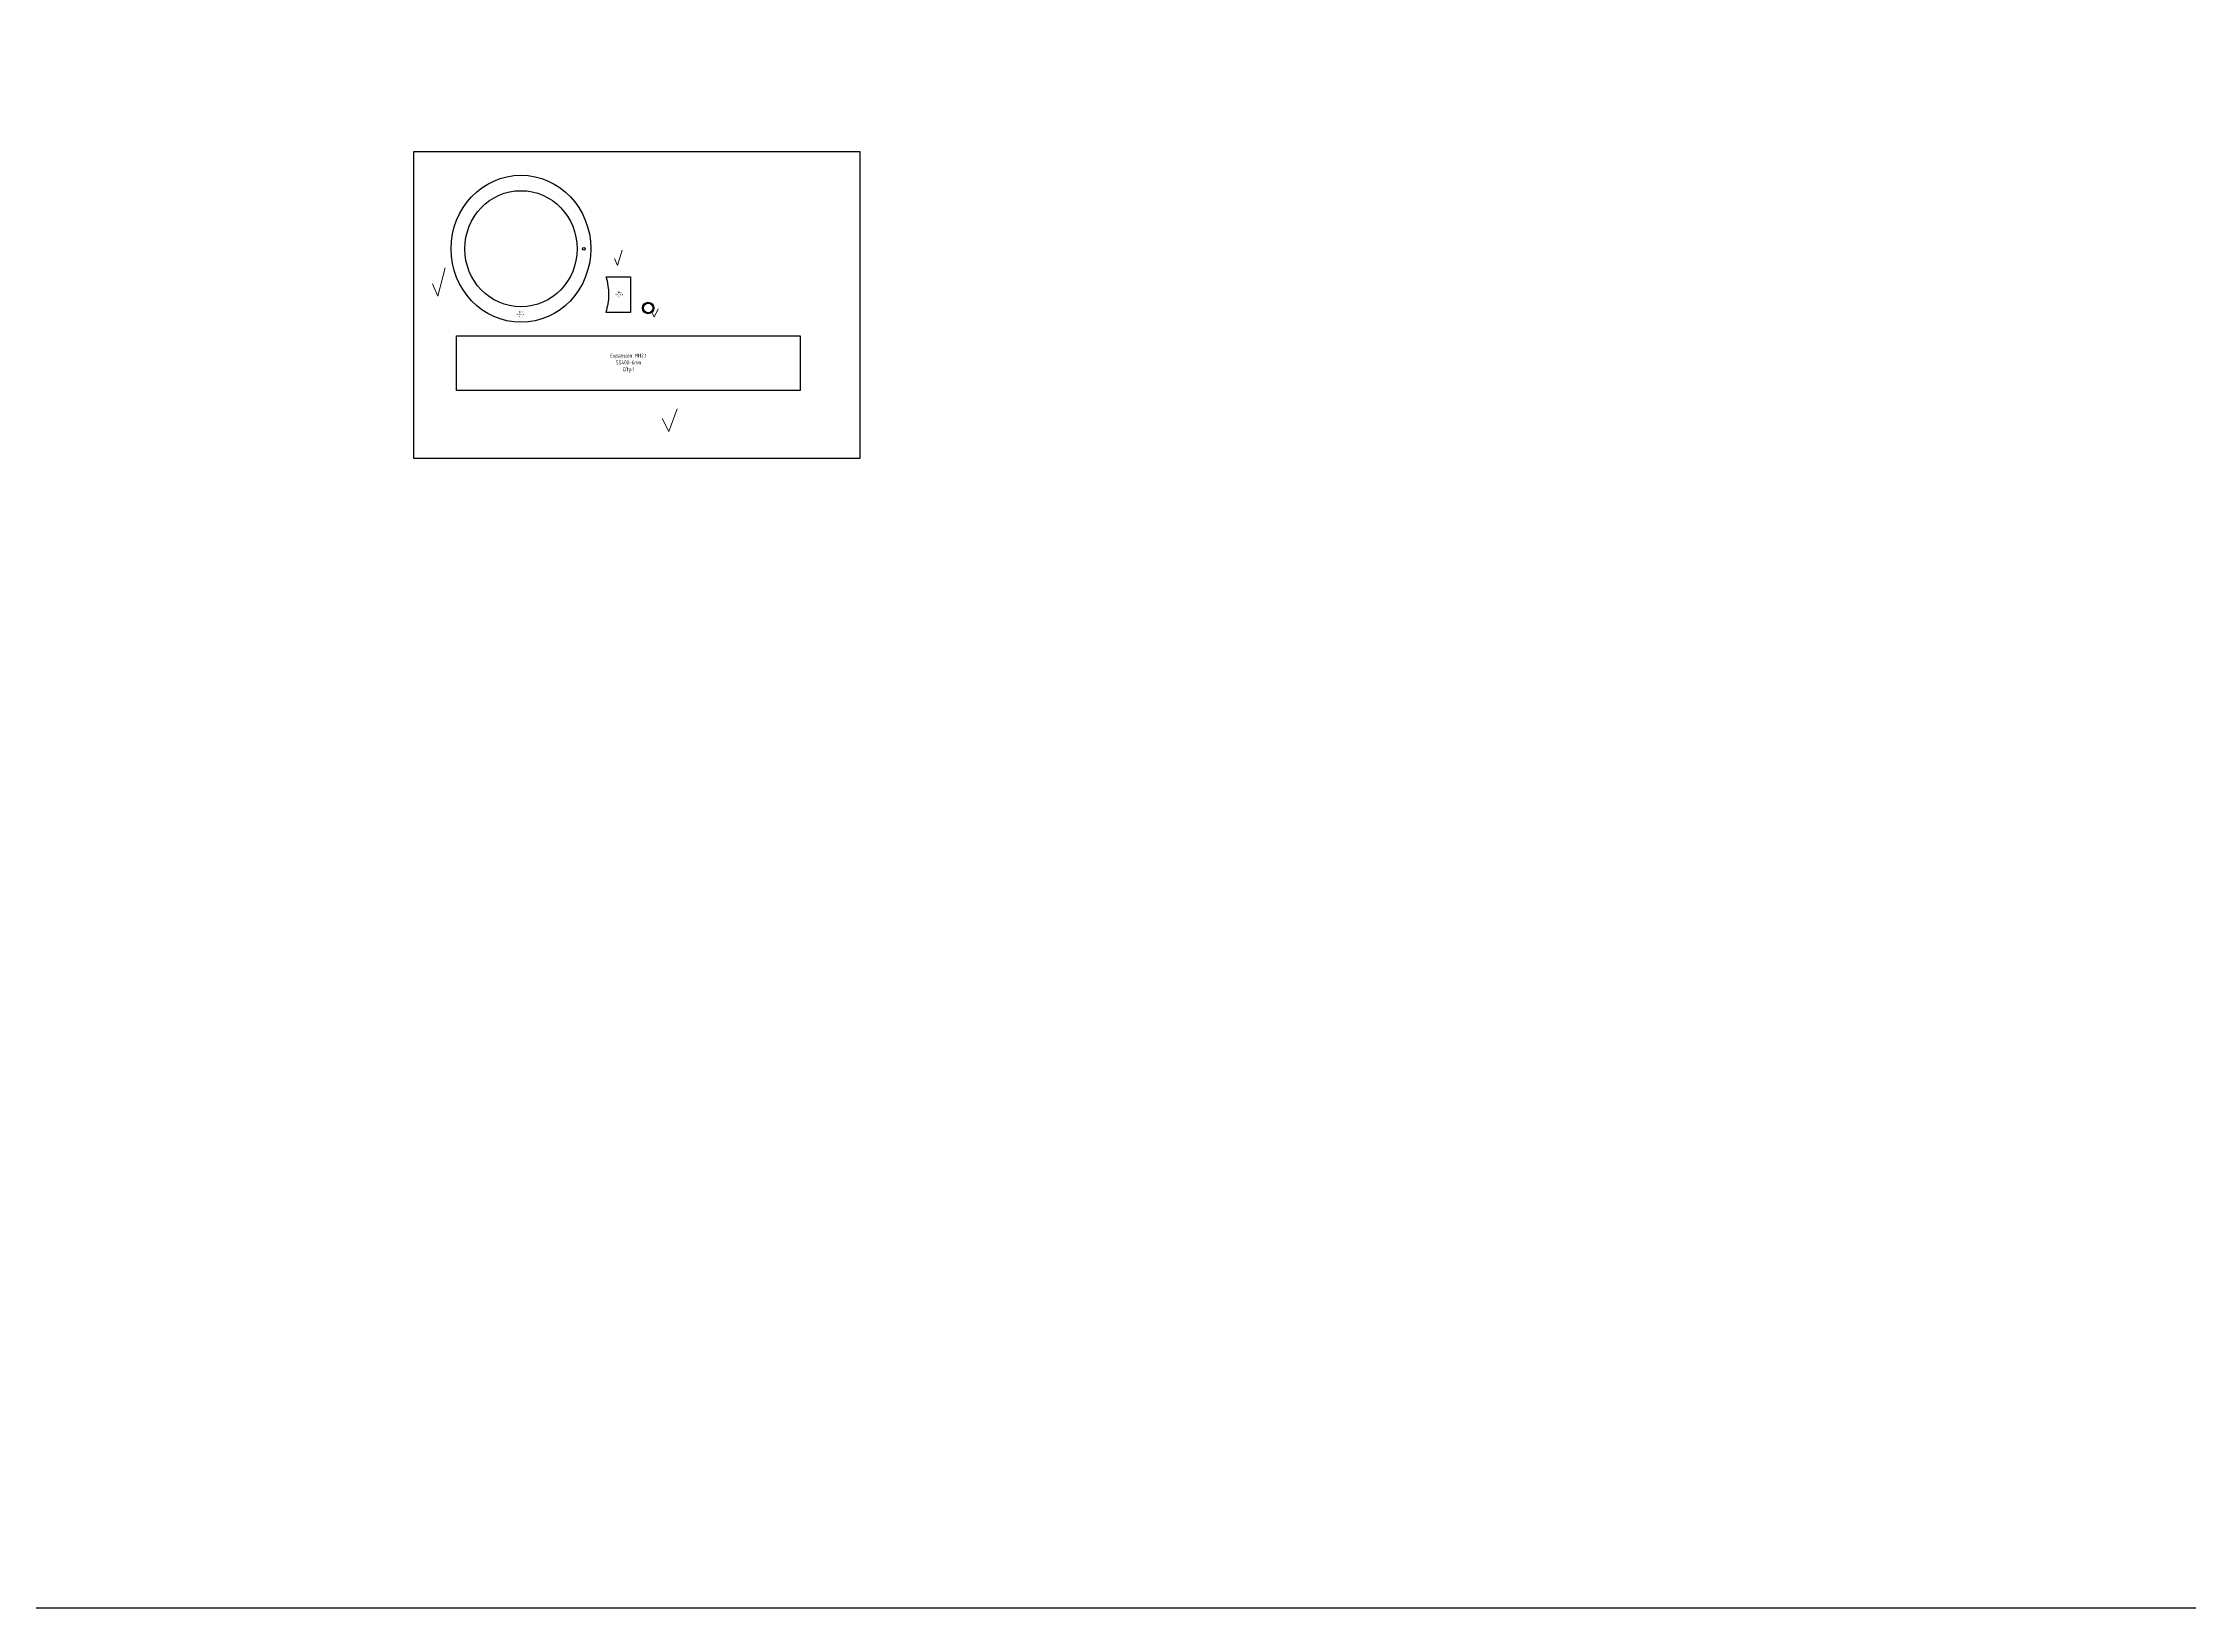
# Model space of a CAD drawing. Header units: millimetres. Extents: x -46397 to 283259, y -8690 to 23983.
# Drawn here: x 176973 to 184827, y -8690 to -2964 of the extents above; entities that cross this region are included whole.
import ezdxf

# ---------------------------------------------------------------- set-up
doc = ezdxf.new("R2010")
doc.units = ezdxf.units.MM
doc.layers.add('Long_Text', color=6, linetype='Continuous', lineweight=9)
doc.styles.add('GHI CHÚ 3', font='isocp_IV25.ttf', dxfattribs={"width": 0.8})

msp = doc.modelspace()

# ---------------------------------------------------------------- linework, layer by layer
for points in [[(-5297.58, 11840.68), (283258.8, 11840.68), (283258.8, -8689.89), (-5297.58, -8689.89)], [(178330.75, -3361.29), (179962.17, -3361.29), (179962.17, -4484.44), (178330.75, -4484.44)], [(178486.7, -4034.8), (179744.7, -4034.8), (179744.7, -4234.8), (178486.7, -4234.8)]]:
    msp.add_lwpolyline(points, close=True)
at = {"elevation": 7.71}
msp.add_lwpolyline([(179033.91, -3819.76), (179123.63, -3819.76), (179123.63, -3949.76), (179033.67, -3949.76, 0.1642565)], format="xyb", close=True, dxfattribs=at)
for centre, radius in [((178952.85, -3716.64), 5), ((179188.01, -3933.38), 21.1), ((179188.01, -3933.38), 17.54)]:
    msp.add_circle(centre, radius)
for major_axis, ratio in [((0, 269), 0.9498141), ((0, 212.5), 0.9670588)]:
    msp.add_ellipse((178722.35, -3716.64), major_axis=major_axis, ratio=ratio)
at = {"layer": 'Long_Text'}
for p, q in [((179064.57, -3752.82), (179075.14, -3777.84)), ((179075.14, -3777.84), (179092.39, -3722.23)), ((178398.59, -3844.38), (178418.13, -3890.24)), ((178418.13, -3890.24), (178445.32, -3786.64)), ((179203.18, -3954.08), (179209.85, -3966.41)), ((179209.85, -3966.41), (179223.85, -3936.75)), ((179263.04, -4385.15), (179293.58, -4301.74)), ((179239.3, -4337.7), (179263.04, -4385.15))]:
    msp.add_line(p, q, dxfattribs=at)

# ---------------------------------------------------------------- texts
at = {"color": 3, "attachment_point": 5, "style": 'GHI CHÚ 3'}
for s, width, gutter_width, insert, char_height in [("\\pxqc;MH2.3\\PSS400-10mm\\PQ'ty:1", 32.2305, 322.31, (179082.23, -3884.79, 7.71), 5), ("\\pxqc;MH2.2\\PSS400-6mm\\PQ'ty:1", 30.05, 322.31, (178721.1, -3957.17), 5), ("\\pxqc;MH2.4\\PSS400-6mm\\PQ'ty:1", 3.005, 161.16, (179187.33, -3952.74), 0.5), ("\\pxqc;Expansion MH2.1\\PSS400-6mm\\PQ'ty:1", 122.8571, 322.31, (179115.7, -4134.8), 15)]:
    msp.add_mtext_dynamic_manual_height_columns(s, width=width, gutter_width=gutter_width, heights=[0], dxfattribs=dict(at, insert=insert, char_height=char_height))

doc.saveas('drawing.dxf')
